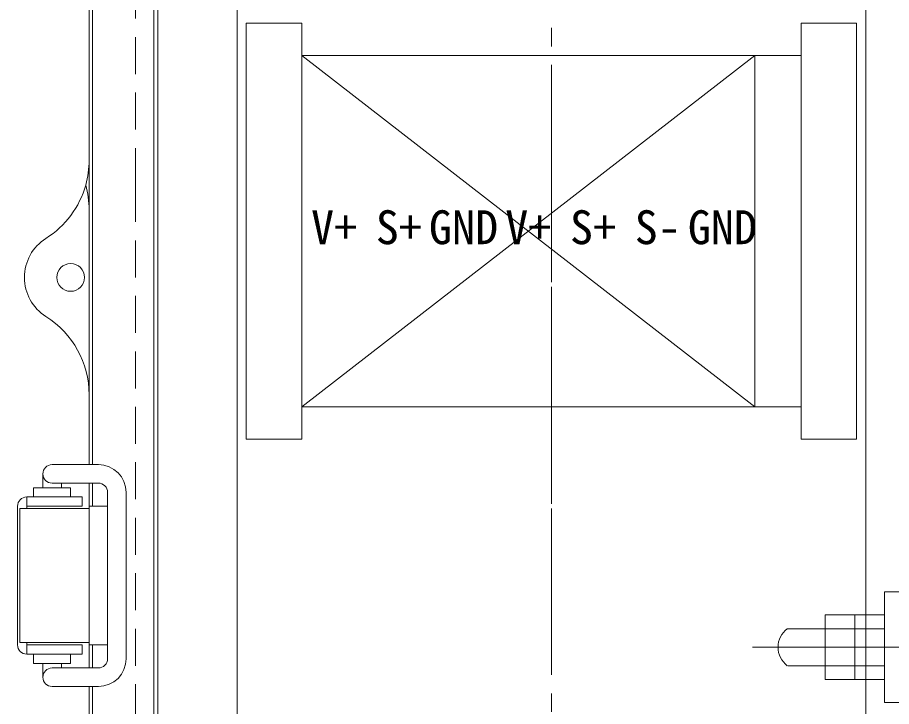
# Model space of a CAD drawing. Units: millimetres, scale not verified. Extents: x -2284 to 2131, y 270 to 4100.
# Drawn here: x -916.5 to -822, y 601 to 675.5 of the extents above; entities that cross this region are included whole.
import ezdxf
from ezdxf.enums import TextEntityAlignment as Align

# ---------------------------------------------------------------- set-up
doc = ezdxf.new("R2010")
doc.units = ezdxf.units.MM
doc.header["$LTSCALE"] = 2
doc.linetypes.add('CHAIN2', pattern=[12, 9, -1, 1, -1])
doc.linetypes.add('DASHED2', pattern=[3, 2, -1])
for name, color, linetype, lineweight in [('0-0_外形線', 4, 'Continuous', 18), ('0-2_電気部品', 7, 'Continuous', 18), ('0-4_補助線', 7, 'CHAIN2', 18), ('0-E_寸法線', 7, 'Continuous', 18), ('0-F_文字', 7, 'Continuous', 18)]:
    doc.layers.add(name, color=color, linetype=linetype, lineweight=lineweight)
doc.styles.add('ＭＳ ゴシック', font='')
doc.styles.get('ＭＳ ゴシック').set_extended_font_data('MS Gothic')

msp = doc.modelspace()

# ---------------------------------------------------------------- linework, layer by layer
at = {"layer": '0-0_外形線', "color": 7}
for p, q in [((-892.738, 716.419), (-892.738, 598.419)), ((-824.738, 598.419), (-824.738, 716.419))]:
    msp.add_line(p, q, dxfattribs=at)
at = {"layer": '0-2_電気部品'}
for p, q in [((-891.738, 674.919), (-885.738, 674.919)), ((-891.738, 629.919), (-891.738, 674.919)), ((-885.738, 674.919), (-885.738, 629.919)), ((-831.738, 629.919), (-831.738, 674.919)), ((-885.738, 671.419), (-836.738, 633.419)), ((-831.738, 671.419), (-836.738, 671.419)), ((-836.738, 633.419), (-836.738, 671.419)), ((-885.738, 633.419), (-836.738, 633.419)), ((-836.738, 633.419), (-831.738, 633.419)), ((-885.738, 629.919), (-891.738, 629.919)), ((-825.738, 629.919), (-831.738, 629.919)), ((-813.738, 613.419), (-822.738, 613.419)), ((-822.738, 601.419), (-822.738, 613.419)), ((-829.138, 610.919), (-825.938, 610.919)), ((-829.138, 603.919), (-829.138, 610.919)), ((-825.938, 610.919), (-825.938, 603.919)), ((-825.938, 610.919), (-822.738, 610.919)), ((-825.938, 603.919), (-825.938, 610.919)), ((-822.738, 610.919), (-822.738, 603.919)), ((-833.264, 609.419), (-822.738, 609.419)), ((-833.176, 605.419), (-822.738, 605.419)), ((-825.938, 603.919), (-829.138, 603.919)), ((-822.738, 603.919), (-825.938, 603.919)), ((-822.738, 601.419), (-813.738, 601.419))]:
    msp.add_line(p, q, dxfattribs=at)
for points in [[(-831.738, 674.919), (-825.738, 674.919), (-825.738, 629.919)], [(-885.738, 633.419), (-836.738, 671.419), (-885.738, 671.419)]]:
    msp.add_lwpolyline(points, dxfattribs=at)
msp.add_arc((-831.738, 607.419), 2.5, 126.8699, 233.1301, dxfattribs=at)
at = {"layer": '0-4_補助線'}
for p, q in [((-858.738, 664.919), (-858.738, 619.919)), ((-836.988, 607.419), (-796.988, 607.419))]:
    msp.add_line(p, q, dxfattribs=at)
at = {"layer": '0-E_寸法線', "linetype": 'CHAIN2'}
msp.add_line((-858.738, 742.419), (-858.738, 557.419), dxfattribs=at)
at = {"layer": '0-F_文字', "linetype": 'DASHED2'}
for q in [(-903.738, 724.419), (-903.738, 590.419)]:
    msp.add_line((-903.738, 657.419), q, dxfattribs=at)
at = {"layer": '0-F_文字'}
for p, q in [((-901.746, 720.301), (-901.746, 657.419)), ((-901.292, 719.847), (-901.292, 657.419)), ((-908.738, 687.669), (-908.738, 657.419)), ((-908.368, 657.419), (-908.368, 687.669)), ((-908.738, 627.169), (-908.738, 657.419)), ((-908.368, 657.419), (-908.368, 627.169)), ((-901.746, 594.536), (-901.746, 657.419)), ((-901.292, 594.99), (-901.292, 657.419)), ((-912.738, 627.169), (-907.738, 627.169)), ((-913.738, 624.669), (-913.738, 626.169)), ((-912.738, 625.169), (-907.738, 625.169)), ((-911.738, 624.669), (-911.738, 625.169)), ((-908.738, 605.169), (-908.738, 625.169)), ((-908.737, 625.169), (-908.737, 615.169)), ((-908.368, 625.169), (-908.368, 622.667)), ((-908.367, 625.169), (-908.367, 622.667)), ((-910.738, 624.669), (-914.738, 624.669)), ((-914.738, 624.669), (-914.738, 623.669)), ((-910.738, 624.669), (-910.738, 623.669)), ((-906.738, 624.169), (-906.738, 615.169)), ((-904.738, 624.169), (-904.738, 615.169)), ((-909.488, 623.669), (-915.488, 623.669)), ((-915.488, 623.669), (-915.488, 622.419)), ((-909.488, 622.669), (-909.488, 623.669)), ((-916.488, 622.669), (-916.488, 615.169)), ((-916.238, 615.169), (-916.238, 622.419)), ((-908.738, 622.419), (-916.238, 622.419)), ((-909.488, 622.669), (-915.488, 622.669)), ((-908.737, 622.667), (-906.738, 622.667)), ((-906.738, 622.667), (-906.738, 615.169)), ((-916.488, 607.669), (-916.488, 615.169)), ((-916.238, 615.169), (-916.238, 607.919)), ((-908.737, 605.169), (-908.737, 615.169)), ((-906.738, 606.169), (-906.738, 615.169)), ((-904.738, 606.169), (-904.738, 615.169)), ((-908.738, 607.919), (-916.238, 607.919)), ((-915.488, 606.669), (-915.488, 607.919)), ((-909.488, 607.669), (-915.488, 607.669)), ((-909.488, 607.669), (-909.488, 606.669)), ((-908.368, 607.67), (-908.368, 605.169)), ((-908.367, 605.169), (-908.367, 607.67)), ((-909.488, 606.669), (-915.488, 606.669)), ((-914.738, 605.669), (-914.738, 606.669)), ((-910.738, 605.669), (-910.738, 606.669)), ((-910.738, 605.669), (-914.738, 605.669)), ((-913.738, 605.669), (-913.738, 604.169)), ((-912.738, 605.169), (-907.738, 605.169)), ((-911.738, 605.669), (-911.738, 605.169)), ((-912.738, 603.169), (-907.738, 603.169)), ((-908.738, 590.419), (-908.738, 603.169)), ((-908.368, 603.169), (-908.368, 590.419))]:
    msp.add_line(p, q, dxfattribs=at)
msp.add_lwpolyline([(-908.737, 607.67), (-906.738, 607.67), (-906.738, 615.169)], dxfattribs=at)
msp.add_circle((-910.738, 647.419), 1.5, dxfattribs=at)
for centre, radius, start, end in [((-918.738, 660.107), 10, 344.40369, 0), ((-918.738, 660.107), 10, 302.23095, 344.40369), ((-918.738, 654.73), 10, 360, 15.59631), ((-910.738, 647.419), 5, 122.23095, 237.76905), ((-918.738, 634.73), 10, 360, 57.76905), ((-912.738, 626.169), 1, 90, 180), ((-907.738, 624.169), 3, 0, 90), ((-912.738, 626.169), 1, 180, 270), ((-907.738, 624.169), 1, 0, 90), ((-915.488, 622.669), 1, 90, 180), ((-915.488, 607.669), 1, 180, 270), ((-907.738, 606.169), 1, 270, 0), ((-907.738, 606.169), 3, 270, 0), ((-912.738, 604.169), 1, 90, 180), ((-912.738, 604.169), 1, 180, 270)]:
    msp.add_arc(centre, radius, start, end, dxfattribs=at)

# ---------------------------------------------------------------- texts
at = {"layer": '0-F_文字', "color": 4, "style": 'ＭＳ ゴシック'}
for s, p in [('V+', (-884.738, 649.919)), ('S+', (-877.738, 649.919)), ('GND', (-871.988, 649.919)), ('V+', (-863.738, 649.919)), ('S+', (-856.738, 649.919)), ('S-', (-849.738, 649.919)), ('GND', (-843.988, 649.919))]:
    msp.add_text(s, height=3.666, dxfattribs=at).set_placement(p, align=Align.BOTTOM_LEFT)

doc.saveas('drawing.dxf')
